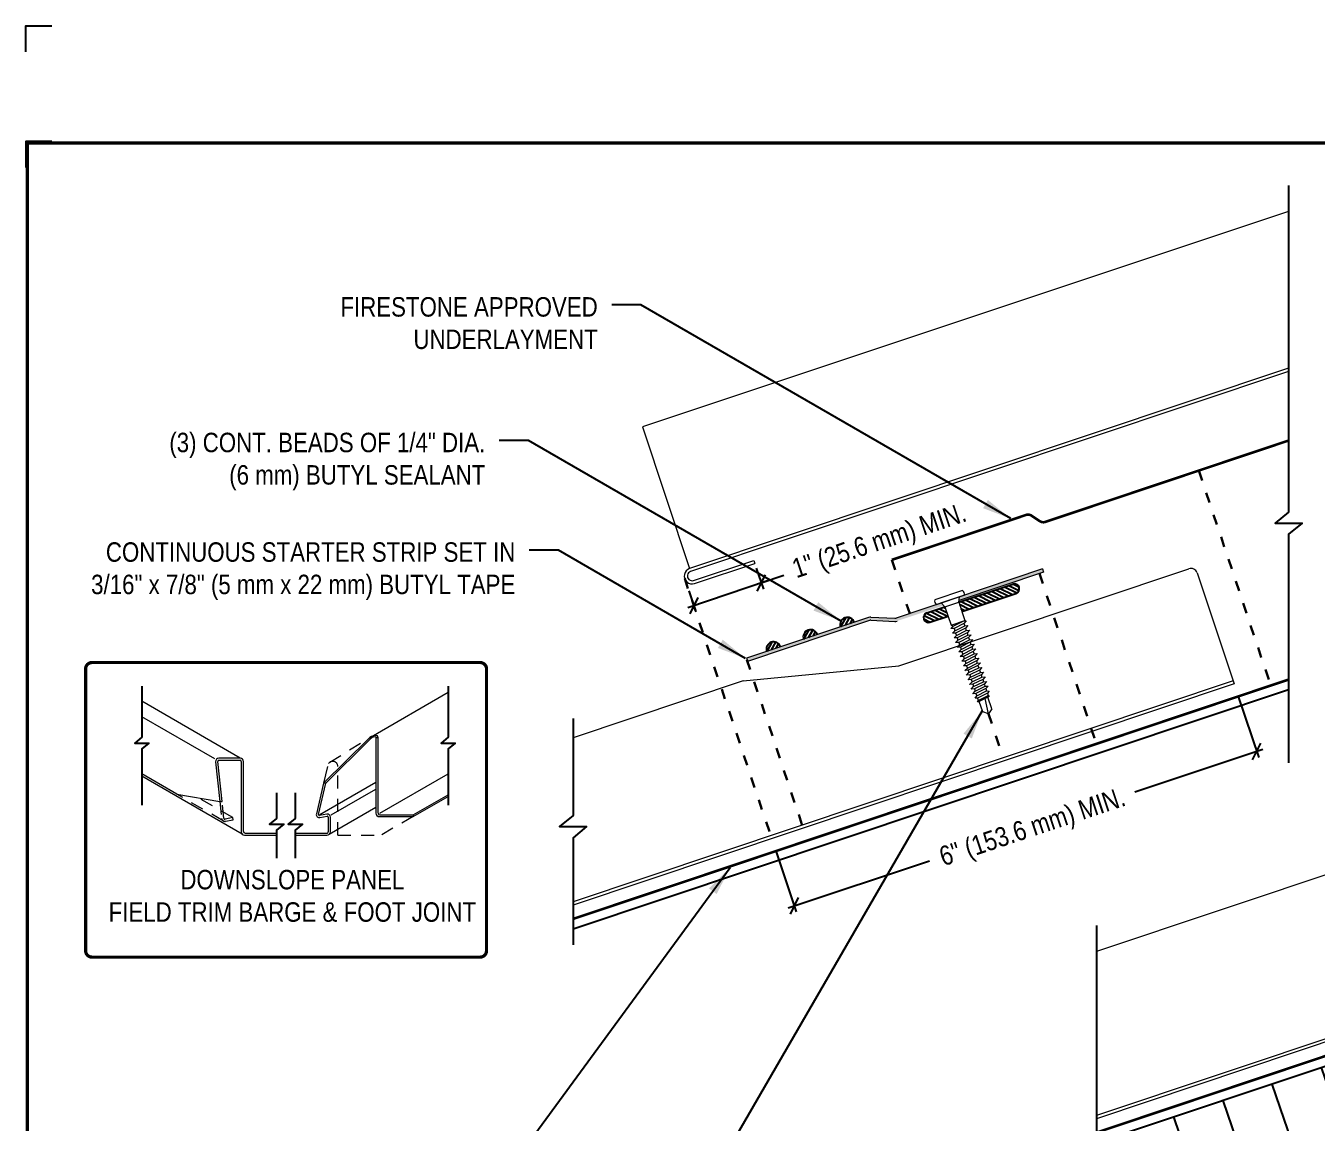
# Model space of a CAD drawing. Header units: inches. Extents: x 0 to 20, y 0 to 16.8.
# Drawn here: x 0 to 12.46, y 6.18 to 16.76 of the extents above; entities that cross this region are included whole.
import ezdxf
from ezdxf.enums import TextEntityAlignment as Align

# ---------------------------------------------------------------- set-up
doc = ezdxf.new("R2010")
doc.units = ezdxf.units.IN
doc.header["$MEASUREMENT"] = 0
for name, pattern in [('DOT2', [0.125, 0, -0.125]), ('HIDDEN', [0.375, 0.25, -0.125]), ('HIDDEN2', [0.1875, 0.125, -0.0625])]:
    doc.linetypes.add(name, pattern=pattern)
doc.layers.get('0').update_dxf_attribs({"linetype": 'CONTINUOUS'})
doc.layers.get('DEFPOINTS').update_dxf_attribs({"linetype": 'CONTINUOUS'})
doc.layers.add('FSBP-ACCESSORY-FIRESTONE', color=7, linetype='CONTINUOUS', lineweight=9)
doc.layers.add('FSBP-TRIMS', color=7, linetype='CONTINUOUS', lineweight=9)
for name, color, linetype in [('FSBP-ANNO-NOTE', 7, 'CONTINUOUS'), ('FSBP-INSULATION', 7, 'CONTINUOUS'), ('FSBP-MEMBRANE', 7, 'CONTINUOUS'), ('FSBP-SEALANTS', 1, 'CONTINUOUS'), ('FSBP-TTLB-BORDER', 7, 'CONTINUOUS'), ('FSBP-TTLB-TEXT', 7, 'CONTINUOUS'), ('FSBP-WALL-CURB', 9, 'CONTINUOUS'), ('FSBP-WOOD', 7, 'CONTINUOUS')]:
    doc.layers.add(name, color=color, linetype=linetype)
doc.styles.add('ARIAL', font='arial.ttf')
doc.styles.add('ARIAL_BOLD', font='')
doc.styles.add('FSBP_ARIAL_NAR', font='ARIALN.TTF')
doc.styles.add('TXT', font='simplex.shx')
doc.styles.get('ARIAL_BOLD').set_extended_font_data('Arial Black')
doc.dimstyles.new('FSBP-DIM', dxfattribs={"dimtxt": 0.1875, "dimasz": 0.125, "dimexe": 0.0625, "dimexo": 0.125, "dimgap": 0.125, "dimtad": 0, "dimdec": 0, "dimzin": 1, "dimdsep": 46, "dimlunit": 4, "dimtxsty": 'FSBP_ARIAL_NAR', "dimblk": 'OBLIQUE', "dimcen": 0.09375, "dimdle": 0.0625, "dimclrd": 256, "dimclre": 256, "dimclrt": 256, "dimadec": 0, "dimazin": 0, "dimtfac": 1, "dimtdec": 0, "dimtmove": 1, "dimatfit": 3, "dimfxl": 0, "dimtolj": 1, "dimtzin": 0, "dimlwd": -1, "dimlwe": -1, "dimarcsym": 0})
doc.dimstyles.new('STANDARD$7', dxfattribs={"dimscale": 1.5, "dimtxt": 0.2, "dimasz": 0.1, "dimexe": 0.1, "dimexo": 0.125, "dimgap": 0.09, "dimtad": 0, "dimdec": 3, "dimzin": 4, "dimdsep": 46, "dimtxsty": 'TXT', "dimcen": 0.09, "dimadec": 0, "dimazin": 0, "dimtfac": 1, "dimtdec": 3, "dimtofl": 0, "dimtmove": 2, "dimatfit": 3, "dimfxl": 0, "dimtolj": 1, "dimtzin": 4, "dimarcsym": 0})

# ---------------------------------------------------------------- blocks, each defined once
blk = doc.blocks.new('_OBLIQUE')
at = {"color": 0, "linetype": 'ByBlock'}
blk.add_line((-0.5, -0.5), (0.5, 0.5), dxfattribs=at)
blk = doc.blocks.new('*D2')
at = {"layer": 'DEFPOINTS', "color": 0, "transparency": 16777216}
for p in [(7.0061920473721, 11.64860776746224), (6.355289241374482, 11.42980370452523), (6.443432377999346, 11.16759369714035)]:
    blk.add_point(p, dxfattribs=at)
at = {"layer": 'FSBP-ANNO-NOTE', "transparency": 16777216}
for p, q in [((7.046021255086574, 11.53012302493039), (7.114249787854201, 11.32715538881144)), ((7.312483962219015, 11.45972950570806), (7.094335183996964, 11.38639776007736)), ((7.153577555262886, 11.40631236393459), (6.384190006733424, 11.14767909328311)), ((6.395118449088956, 11.31131896199338), (6.463346981856583, 11.10835132587443))]:
    blk.add_line(p, q, dxfattribs=at)
at = {"layer": 'FSBP-ANNO-NOTE', "transparency": 16777216, "xscale": 0.125, "yscale": 0.125, "zscale": 0.125}
for p, rotation in [((7.094335183996964, 11.38639776007736), 18.58031464899867), ((6.443432377999346, 11.16759369714035), 198.5803146489987)]:
    blk.add_blockref('_OBLIQUE', p, dxfattribs=dict(at, rotation=rotation))
at = {"layer": 'FSBP-ANNO-NOTE', "transparency": 16777216, "insert": (8.239408853700652, 11.77131970077994), "char_height": 0.1875, "attachment_point": 5, "rotation": 18.58031464899868, "style": 'FSBP_ARIAL_NAR'}
blk.add_mtext('\\A1;1" (25.6 mm) MIN.', dxfattribs=at)
blk = doc.blocks.new('FSBP_AP_FASTENER_02')
at = {"layer": 'FSBP-ACCESSORY-FIRESTONE'}
for p, q in [((8.067609890790237, 9.254251986866306), (8.091047390790237, 9.207376986866306)), ((8.231672390790237, 9.207376986866306), (8.255109890790237, 9.254251986866306)), ((8.091047390790237, 9.207376986866306), (8.091047390790237, 9.019876986866306)), ((8.091047390790237, 9.207376986866306), (8.231672390790237, 9.207376986866306)), ((8.231672390790237, 9.207376986866306), (8.231672390790237, 9.019876986866306)), ((8.091047390790237, 9.019876986866306), (8.108625515790237, 9.004810022580598)), ((8.108625515790237, 8.98113457231767), (8.108625515790237, 8.957459122054741)), ((8.214094265790237, 8.996201536603378), (8.214094265790237, 8.97252608634045)), ((8.108625515790237, 8.93378367179177), (8.108625515790237, 8.910108221528843)), ((8.108625515790237, 8.886432771265914), (8.108625515790237, 8.862757321002944)), ((8.214094265790237, 8.948850636077479), (8.214094265790237, 8.92517518581455)), ((8.214094265790237, 8.901499735551623), (8.214094265790237, 8.877824285288652)), ((8.214094265790237, 8.854148835025724), (8.214094265790237, 8.830473384762795)), ((8.108625515790237, 8.839081870740015), (8.108625515790237, 8.815406420477045)), ((8.108625515790237, 8.791730970214116), (8.108625515790237, 8.768055519951188)), ((8.108625515790237, 8.744380069688217), (8.108625515790237, 8.72070461942529)), ((8.214094265790237, 8.806797934499825), (8.214094265790237, 8.783122484236896)), ((8.214094265790237, 8.759447033973968), (8.214094265790237, 8.735771583710997)), ((8.108625515790237, 8.697029169162361), (8.108625515790237, 8.67335371889939)), ((8.108625515790237, 8.649678268636462), (8.108625515790237, 8.626002818373534)), ((8.108625515790237, 8.602327368110563), (8.108625515790237, 8.578651917847635)), ((8.214094265790237, 8.71209613344807), (8.214094265790237, 8.688420683185141)), ((8.214094265790237, 8.66474523292217), (8.214094265790237, 8.641069782659242)), ((8.214094265790237, 8.617394332396314), (8.214094265790237, 8.593718882133343)), ((8.108625515790237, 8.554976467584707), (8.108625515790237, 8.531301017321736)), ((8.108625515790237, 8.507625567058808), (8.108625515790237, 8.48395011679588)), ((8.214094265790237, 8.570043431870415), (8.214094265790237, 8.546367981607444)), ((8.214094265790237, 8.522692531344516), (8.214094265790237, 8.499017081081588)), ((8.214094265790237, 8.475341630818617), (8.214094265790237, 8.451666180555689)), ((8.108625515790237, 8.460274666532909), (8.108625515790237, 8.43659921626998)), ((8.108625515790237, 8.412923766007053), (8.108625515790237, 8.389248315744082)), ((8.108625515790237, 8.365572865481154), (8.108625515790237, 8.341897415218225)), ((8.214094265790237, 8.42799073029276), (8.214094265790237, 8.40431528002979)), ((8.214094265790237, 8.380639829766862), (8.214094265790237, 8.356964379503934)), ((8.108625515790237, 8.318221964955255), (8.108625515790237, 8.294546514692327)), ((8.108625515790237, 8.270871064429398), (8.108625515790237, 8.247195614166428)), ((8.114484890790237, 8.130382551065237), (8.114484890790237, 8.236194942606401)), ((8.161359890790237, 8.095226301065237), (8.179814568015516, 8.245527753638596)), ((8.208234890790237, 8.130382551065237), (8.208234890790237, 8.249587799749234)), ((8.214094265790237, 8.333288929240963), (8.214094265790237, 8.309613478978035)), ((8.214094265790237, 8.285938028715107), (8.214094265790237, 8.262262578452136)), ((8.161359890790237, 8.095226301065237), (8.114484890790237, 8.130382551065237)), ((8.208234890790237, 8.130382551065237), (8.161359890790237, 8.095226301065237))]:
    blk.add_line(p, q, dxfattribs=at)
blk.add_lwpolyline([(8.301984890790237, 9.254251986866306, 0.375321302791409), (8.301984890790237, 9.301126986866306), (8.301984890790237, 9.301126986866306), (8.020734890790239, 9.301126986866308), (8.020734890790237, 9.301126986866306, 0.3753213027914651), (8.020734890790237, 9.254251986866306)], format="xyb", close=True, dxfattribs=at)
for points in [[(8.079328640790237, 8.988787029591988), (8.108625515790237, 9.004810022580598), (8.214094265790237, 9.019876986866306), (8.243391140790237, 9.012224529591988), (8.214094265790237, 8.996201536603378), (8.108625515790237, 8.98113457231767)], [(8.079328640790237, 8.941436129066089), (8.108625515790237, 8.957459122054741), (8.214094265790237, 8.97252608634045), (8.243391140790237, 8.964873629066089), (8.214094265790237, 8.948850636077479), (8.108625515790237, 8.93378367179177)], [(8.079328640790237, 8.894085228540233), (8.108625515790237, 8.910108221528843), (8.214094265790237, 8.92517518581455), (8.243391140790237, 8.917522728540233), (8.214094265790237, 8.901499735551623), (8.108625515790237, 8.886432771265914)], [(8.079328640790237, 8.846734328014334), (8.108625515790237, 8.862757321002944), (8.214094265790237, 8.877824285288652), (8.243391140790237, 8.870171828014334), (8.214094265790237, 8.854148835025724), (8.108625515790237, 8.839081870740015)], [(8.079328640790237, 8.799383427488435), (8.108625515790237, 8.815406420477045), (8.214094265790237, 8.830473384762795), (8.243391140790237, 8.822820927488435), (8.214094265790237, 8.806797934499825), (8.108625515790237, 8.791730970214116)], [(8.079328640790237, 8.752032526962578), (8.108625515790237, 8.768055519951188), (8.214094265790237, 8.783122484236896), (8.243391140790237, 8.775470026962578), (8.214094265790237, 8.759447033973968), (8.108625515790237, 8.744380069688217)], [(8.079328640790237, 8.70468162643668), (8.108625515790237, 8.72070461942529), (8.214094265790237, 8.735771583710997), (8.243391140790237, 8.72811912643668), (8.214094265790237, 8.71209613344807), (8.108625515790237, 8.697029169162361)], [(8.079328640790237, 8.65733072591078), (8.108625515790237, 8.67335371889939), (8.214094265790237, 8.688420683185141), (8.243391140790237, 8.68076822591078), (8.214094265790237, 8.66474523292217), (8.108625515790237, 8.649678268636462)], [(8.079328640790237, 8.609979825384924), (8.108625515790237, 8.626002818373534), (8.214094265790237, 8.641069782659242), (8.243391140790237, 8.633417325384924), (8.214094265790237, 8.617394332396314), (8.108625515790237, 8.602327368110563)], [(8.079328640790237, 8.562628924859025), (8.108625515790237, 8.578651917847635), (8.214094265790237, 8.593718882133343), (8.243391140790237, 8.586066424859025), (8.214094265790237, 8.570043431870415), (8.108625515790237, 8.554976467584707)], [(8.079328640790237, 8.515278024333126), (8.108625515790237, 8.531301017321736), (8.214094265790237, 8.546367981607444), (8.243391140790237, 8.538715524333126), (8.214094265790237, 8.522692531344516), (8.108625515790237, 8.507625567058808)], [(8.079328640790237, 8.46792712380727), (8.108625515790237, 8.48395011679588), (8.214094265790237, 8.499017081081588), (8.243391140790237, 8.49136462380727), (8.214094265790237, 8.475341630818617), (8.108625515790237, 8.460274666532909)], [(8.079328640790237, 8.42057622328137), (8.108625515790237, 8.43659921626998), (8.214094265790237, 8.451666180555689), (8.243391140790237, 8.44401372328137), (8.214094265790237, 8.42799073029276), (8.108625515790237, 8.412923766007053)], [(8.079328640790237, 8.373225322755472), (8.108625515790237, 8.389248315744082), (8.214094265790237, 8.40431528002979), (8.243391140790237, 8.396662822755472), (8.214094265790237, 8.380639829766862), (8.108625515790237, 8.365572865481154)], [(8.079328640790237, 8.325874422229573), (8.108625515790237, 8.341897415218225), (8.214094265790237, 8.356964379503934), (8.243391140790237, 8.349311922229573), (8.214094265790237, 8.333288929240963), (8.108625515790237, 8.318221964955255)], [(8.086652859540237, 8.279569838668008), (8.108625515790237, 8.294546514692327), (8.214094265790237, 8.309613478978035), (8.236066922040237, 8.300914704739425), (8.214094265790237, 8.285938028715107), (8.108625515790237, 8.270871064429398)], [(8.097639187665237, 8.23970727615429), (8.108625515790237, 8.247195614166428), (8.214094265790237, 8.262262578452136), (8.225080593915237, 8.25791319133283), (8.214094265790237, 8.250424853320693), (8.108625515790237, 8.235357889034985)]]:
    blk.add_lwpolyline(points, close=True, dxfattribs=at)
blk.add_lwpolyline([(8.091047390790237, 9.019876986866306), (8.231672390790237, 9.019876986866306)], dxfattribs=at)
blk = doc.blocks.new('*D3')
at = {"layer": 'DEFPOINTS', "color": 0, "transparency": 16777216}
for p in [(11.65602448077352, 10.40965238903944), (7.194808856959959, 8.920744053497128), (7.411347895357205, 8.271928194116843)]:
    blk.add_point(p, dxfattribs=at)
at = {"layer": 'FSBP-ANNO-NOTE', "transparency": 16777216}
for p, q in [((11.69559687753845, 10.29108162782792), (11.89234971755323, 9.701551149053397)), ((11.93184889977653, 9.780622728041621), (10.69820928394633, 9.368901694594982)), ((7.234381253724883, 8.802173292285605), (7.431134093739667, 8.212642813511081)), ((7.352062514751443, 8.25214199573438), (8.715141610846285, 8.707062806408898))]:
    blk.add_line(p, q, dxfattribs=at)
at = {"layer": 'FSBP-ANNO-NOTE', "transparency": 16777216, "xscale": 0.125, "yscale": 0.125, "zscale": 0.125}
for p, rotation in [((11.87256351917077, 9.760836529659159), 18.45617344532862), ((7.411347895357205, 8.271928194116843), 198.4561734453286)]:
    blk.add_blockref('_OBLIQUE', p, dxfattribs=dict(at, rotation=rotation))
at = {"layer": 'FSBP-ANNO-NOTE', "transparency": 16777216, "insert": (9.715891264002025, 9.010368901818087), "char_height": 0.1875, "attachment_point": 5, "rotation": 18.456173445328627, "style": 'FSBP_ARIAL_NAR'}
blk.add_mtext('\\A1;6" (153.6 mm) MIN.', dxfattribs=at)
blk = doc.blocks.new('A$C486F1324')
at = {"layer": 'DEFPOINTS', "linetype": 'Continuous', "ltscale": 1.75}
blk.add_lwpolyline([(-3.512154225088215e-08, 16.51166663588279), (-3.512154225088215e-08, 16.76166663588279), (0.2499999648784577, 16.76166663588279)], dxfattribs=at)
at = {"layer": 'DEFPOINTS', "color": 1}
blk.add_lwpolyline([(0.2499999648784577, 15.64645830254946), (-3.512154225088215e-08, 15.64645830254946), (-3.512154225088215e-08, 15.39645830254946)], dxfattribs=at)
at = {"layer": 'FSBP-TTLB-BORDER', "const_width": 0.03125}
blk.add_lwpolyline([(20.01562496487846, 2.630833302549462), (20.01562496487846, 15.63083330254946), (0.01562496487845775, 15.63083330254946), (0.01562496487845775, 2.630833302549462)], dxfattribs=at)
at = {"layer": 'FSBP-TTLB-TEXT'}
for tag, height, style, p in [('MAXIMUM_WARRANTY', 0.1875, 'ARIAL_BOLD', (18.05549597262787, 2.85485773330052)), ('ACCPT_SYSTEMS', 0.21875, 'ARIAL', (12.51000666906039, 1.505833302549462))]:
    blk.add_attdef(tag, text='', height=height, dxfattribs=dict(at, style=style)).set_placement(p, align=Align.MIDDLE_LEFT)
for tag, height, style, p in [('DETAIL_DESCP_LINE_1', 0.21875, 'ARIAL_BOLD', (10.34680946719057, 2.25720148330052)), ('ISSUE_REV_DATE', 0.21875, 'ARIAL', (16.85632130115108, 1.902577359955217)), ('DETAIL_NUMBER', 0.4375, 'ARIAL', (18.9350408723662, 1.73767023330052))]:
    blk.add_attdef(tag, text='', height=height, dxfattribs=dict(at, style=style)).set_placement(p, align=Align.MIDDLE_CENTER)

msp = doc.modelspace()

# ---------------------------------------------------------------- hatches: boundary and pattern name
at = {"layer": 'FSBP-INSULATION'}
h = msp.add_hatch(dxfattribs=at)
h.set_pattern_fill('ANSI31', color=256, scale=4, angle=64, style=0)
h.set_pattern_definition([(109, (0, 0), (-0.4727592877996585, -0.1627840772285783), [])])
h.paths.add_polyline_path([(16.73495328033164, 8.129571890389466), (16.72566812106014, 8.119553584927958), (16.73318045167106, 8.097101595395966), (16.76339153158327, 8.099140623997853), (16.74069278228199, 8.074649605863932), (16.7482051128929, 8.052197616331942), (16.7784161928051, 8.054236644933868), (16.75571744350382, 8.02974562679995), (16.76322977411475, 8.007293637267917), (16.79344085402695, 8.009332665869843), (16.77074210472566, 7.98484164773592), (16.77825443533657, 7.96238965820393), (16.80846551524879, 7.964428686805817), (16.7857667659475, 7.939937668671898), (16.79327909655841, 7.917485679139904), (16.82349017647062, 7.919524707741833), (16.80079142716933, 7.895033689607911), (16.80830375778026, 7.872581700075878), (16.83851483769246, 7.874620728677806), (16.81581608839117, 7.850129710543887), (16.82332841900211, 7.827677721011852), (16.85353949891431, 7.829716749613781), (16.83084074961302, 7.80522573147986), (16.83835308022395, 7.782773741947826), (16.86856416013615, 7.784812770549754), (16.84586541083486, 7.760321752415836), (16.85337774144579, 7.737869762883801), (16.88358882135799, 7.739908791485728), (16.86089007205671, 7.715417773351811), (16.86840240266763, 7.692965783819774), (16.89861348257983, 7.695004812421703), (16.87591473327855, 7.670513794287784), (16.88342706388948, 7.64806180475575), (16.91363814380168, 7.650100833357676), (16.89093939450039, 7.625609815223758), (16.89845172511133, 7.603157825691724), (16.92866280502352, 7.60519685429365), (16.90596405572224, 7.58070583615973), (16.91347638633317, 7.558253846627695), (16.94368746624537, 7.560292875229624), (16.92098871694408, 7.535801857095706), (16.92850104755501, 7.513349867563672), (16.95871212746721, 7.5153888961656), (16.93601337816592, 7.49089787803168), (16.94352570877686, 7.468445888499645), (16.97373678868905, 7.470484917101572), (16.95103803938777, 7.445993898967652), (16.95855036999869, 7.423541909435619), (16.9887614499109, 7.425580938037546), (16.96606270060961, 7.401089919903626), (16.97357503122054, 7.378637930371592), (17.00378611113274, 7.380676958973521), (16.98108736183146, 7.356185940839601), (16.98859969244238, 7.333733951307567), (17.01881077235458, 7.335772979909494), (16.9961120230533, 7.311281961775577), (17.00362435366423, 7.288829972243541), (17.03383543357643, 7.290869000845468), (17.01113668427514, 7.26637798271155), (17.01864901488608, 7.243925993179517), (17.04886009479827, 7.245965021781444), (17.02616134549699, 7.221474003647524), (17.03367367610792, 7.19902201411549), (17.06388475602012, 7.201061042717417), (17.04118600671883, 7.176570024583497), (17.04869833732976, 7.154118035051463), (17.07890941724196, 7.156157063653391), (17.05621066794068, 7.131666045519469), (17.0637229985516, 7.109214055987437), (17.0939340784638, 7.111253084589364), (17.07123532916252, 7.086762066455444), (17.07874765977345, 7.064310076923411), (17.10895873968565, 7.066349105525338), (17.08625999038436, 7.041858087391418), (17.09377232099529, 7.019406097859385), (17.12398340090749, 7.021445126461312), (17.10128465160621, 6.996954108327391), (17.10879698221714, 6.97450211879536), (17.13900806212934, 6.976541147397286), (17.11630931282805, 6.952050129263365), (17.12382164343898, 6.929598139731334), (17.15403272335118, 6.93163716833326), (17.1313339740499, 6.907146150199339), (17.13884630466082, 6.884694160667306), (17.16905738457302, 6.886733189269235), (17.14635863527174, 6.862242171135315), (17.15387096588267, 6.839790181603281), (17.18408204579487, 6.841829210205209), (17.16138329649359, 6.81733819207129), (17.16889562710451, 6.794886202539255), (17.19910670701671, 6.796925231141183), (17.17640795771543, 6.772434213007261), (17.18392028832636, 6.749982223475229), (17.21413136823855, 6.752021252077157), (17.19143261893727, 6.727530233943236), (17.1989449495482, 6.705078244411202), (17.2291560294604, 6.707117273013132), (17.20645728015911, 6.682626254879208), (17.21396961077004, 6.660174265347177), (17.24418069068224, 6.662213293949105), (17.22148194138096, 6.637722275815181), (17.22899427199189, 6.615270286283151), (17.25920535190409, 6.617309314885079), (17.23650660260281, 6.592818296751159), (17.24401893321373, 6.570366307219124), (17.27423001312593, 6.572405335821053), (17.25153126382465, 6.547914317687131), (17.25904359443557, 6.525462328155099), (17.28925467434777, 6.527501356757027), (17.26655592504645, 6.503010338623068), (17.27406825565727, 6.480558349091364), (17.30427933556947, 6.482597377693293), (17.28158058626818, 6.458106359559372), (17.2890929168791, 6.43565437002738), (17.31930399679131, 6.437693398629266), (17.29660524749003, 6.413202380495346), (17.30411757810094, 6.390750390963354), (17.33432865801315, 6.392789419565283), (17.31162990871185, 6.36829840143136), (17.31914223932278, 6.34584641189933), (17.34935331923498, 6.347885440501254), (17.32665456993369, 6.323394422367336), (17.33416690054462, 6.300942432835302), (17.36437798045683, 6.302981461437228), (17.34167923115554, 6.27849044330331), (17.34919156176645, 6.256038453771318), (17.37940264167866, 6.258077482373245), (17.35670389237738, 6.233586464239283), (17.35819770118411, 6.229121940321399), (19.15159557456058, 6.829184474758176), (19.15159557456059, 8.46595351753327), (19.2815161337457, 8.573583232481466), (19.02167501537548, 8.573583232481464), (19.15159557456058, 8.681212948238612), (19.15159557456058, 8.938169090949236)])
h.paths.add_polyline_path([(10.325966129612, 5.985154787009641), (10.325966129612, 5.474438682807023), (10.19604557042689, 5.366808967049872), (10.45588668879711, 5.366808967049872), (10.325966129612, 5.259179252101675), (10.325966129612, 3.876170170818513), (17.23508952989195, 6.187930522414582), (17.25395386918217, 6.208284369646809), (17.24644153857125, 6.230736359178802), (17.21623045865906, 6.228697330576873), (17.23892920796034, 6.253188348710792), (17.23141687734941, 6.275640338242826), (17.20120579743721, 6.273601309640898), (17.2239045467385, 6.298092327774819), (17.21639221612758, 6.320544317306812), (17.18618113621537, 6.318505288704925), (17.20887988551666, 6.342996306838845), (17.20136755490574, 6.365448296370838), (17.17115647499354, 6.363409267768912), (17.19385522429483, 6.387900285902831), (17.1863428936839, 6.410352275434863), (17.1561318137717, 6.408313246832936), (17.17883056307299, 6.432804264966856), (17.17131823246216, 6.455256254498593), (17.14110715255, 6.453217225896671), (17.16380590185129, 6.477708244030589), (17.15629357124036, 6.500160233562624), (17.12608249132816, 6.498121204960698), (17.14878124062945, 6.522612223094615), (17.14126891001852, 6.54506421262665), (17.11105783010632, 6.543025184024722), (17.1337565794076, 6.567516202158641), (17.12624424879668, 6.589968191690674), (17.09603316888447, 6.587929163088749), (17.11873191818576, 6.612420181222667), (17.11121958757483, 6.634872170754702), (17.08100850766263, 6.632833142152776), (17.10370725696392, 6.657324160286694), (17.09619492635299, 6.679776149818727), (17.06598384644078, 6.677737121216802), (17.08868259574207, 6.702228139350717), (17.08117026513115, 6.724680128882754), (17.05095918521894, 6.722641100280827), (17.07365793452023, 6.747132118414745), (17.0661456039093, 6.769584107946779), (17.0359345239971, 6.767545079344853), (17.05863327329838, 6.792036097478773), (17.05112094268745, 6.814488087010806), (17.02090986277525, 6.812449058408878), (17.04360861207654, 6.836940076542795), (17.03609628146561, 6.859392066074832), (17.00588520155341, 6.857353037472905), (17.0285839508547, 6.881844055606826), (17.02107162024377, 6.904296045138857), (16.99086054033157, 6.90225701653693), (17.01355928963286, 6.926748034670848), (17.00604695902192, 6.949200024202882), (16.97583587910972, 6.947160995600956), (16.99853462841101, 6.971652013734877), (16.99102229780008, 6.99410400326691), (16.96081121788787, 6.992064974664983), (16.98350996718916, 7.016555992798899), (16.97599763657824, 7.039007982330935), (16.94578655666603, 7.036968953729009), (16.96848530596732, 7.061459971862926), (16.96097297535639, 7.083911961394961), (16.93076189544419, 7.081872932793034), (16.95346064474548, 7.106363950926952), (16.94594831413455, 7.128815940458986), (16.91573723422234, 7.126776911857061), (16.93843598352363, 7.15126792999098), (16.9309236529127, 7.173719919523012), (16.9007125730005, 7.171680890921087), (16.92341132230179, 7.196171909055007), (16.91589899169086, 7.21862389858704), (16.88568791177866, 7.216584869985113), (16.90838666107994, 7.241075888119028), (16.90087433046902, 7.263527877651064), (16.87066325055681, 7.261488849049138), (16.8933619998581, 7.285979867183056), (16.88584966924717, 7.308431856715091), (16.85563858933497, 7.306392828113164), (16.87833733863626, 7.330883846247084), (16.87082500802533, 7.353335835779116), (16.84061392811312, 7.35129680717719), (16.86331267741441, 7.375787825311111), (16.85580034680348, 7.398239814843143), (16.82558926689128, 7.396200786241216), (16.84828801619257, 7.420691804375136), (16.84077568558164, 7.443143793907169), (16.81056460566944, 7.441104765305242), (16.83326335497073, 7.465595783439158), (16.8257510243598, 7.488047772971194), (16.79553994444759, 7.486008744369268), (16.81823869374888, 7.510499762503187), (16.81072636313795, 7.532951752035221), (16.78051528322575, 7.530912723433293), (16.80321403252704, 7.555403741567215), (16.79570170191611, 7.577855731099247), (16.76549062200391, 7.57581670249732), (16.78818937130519, 7.600307720631239), (16.78067704069426, 7.622759710163273), (16.75046596078206, 7.620720681561347), (16.77316471008335, 7.645211699695265), (16.76565237947242, 7.667663689227298), (16.73544129956022, 7.665624660625372), (16.75814004886151, 7.690115678759289), (16.75062771825058, 7.712567668291325), (16.72041663833837, 7.710528639689398), (16.74311538763966, 7.735019657823318), (16.73560305702873, 7.75747164735535), (16.70539197711653, 7.755432618753424), (16.72809072641782, 7.779923636887341), (16.72057839580689, 7.802375626419377), (16.69036731589469, 7.80033659781745), (16.71306606519597, 7.824827615951368), (16.70555373458506, 7.847279605483362), (16.67534265467284, 7.845240576881476), (16.69804140397413, 7.869731595015396), (16.69052907336321, 7.892183584547387), (16.66031799345102, 7.890144555945461), (16.6830167427523, 7.914635574079379), (16.67550441214137, 7.937087563611412), (16.64529333222918, 7.935048535009486), (16.66799208153046, 7.959539553143406), (16.66047975091954, 7.98199154267544), (16.63026867100733, 7.97995251407351), (16.65296742030862, 8.004443532207432), (16.64545508969771, 8.026895521739425), (16.6152440097855, 8.024856493137497), (16.63794275908678, 8.049347511271458), (16.63043042847586, 8.07179950080345), (16.60021934856366, 8.069760472201523), (16.62000816567014, 8.091111793024124)])
h.paths.add_polyline_path([(13.41899320956036, 6.183298351851918), (15.91089580618376, 7.041329225497575), (16.12431394836202, 6.42151793549011), (13.63241135173862, 5.563487061844453)], flags=24)
at = {"layer": 'FSBP-SEALANTS'}
h = msp.add_hatch(dxfattribs=at)
h.set_pattern_fill('ANSI31', color=256, scale=0.25, angle=108.5, style=0)
h.set_pattern_definition([(153.5, (-3.90155154536322, 7.910006936752138), (-0.01394368165968151, -0.02796669880006329), [])])
edge = h.paths.add_edge_path()
edge.add_line((8.895570071148786, 11.06737334254631), (8.865822759610808, 11.15627868522189))
edge.add_line((8.865822759610808, 11.15627868522189), (8.691312123000321, 11.0978882430087))
edge.add_arc((8.706185778769306, 11.0534355716709), 0.04687500000000051, 108.4999999999977, 288.5000000000005)
edge.add_line((8.721059434538297, 11.00898290033311), (8.895570071148786, 11.06737334254631))
edge = h.paths.add_edge_path()
edge.add_line((8.999180773624179, 11.20089965252886), (9.028928085162157, 11.11199430985328))
edge.add_line((9.028928085162157, 11.11199430985328), (9.55084263284372, 11.28662447468757))
edge.add_arc((9.535968977074734, 11.33107714602536), 0.04687500000000051, 288.4999999999977, 468.5000000000005)
edge.add_line((9.521095321305744, 11.37552981736315), (8.999180773624179, 11.20089965252886))
h = msp.add_hatch(dxfattribs=at)
h.set_pattern_fill('ANSI31', color=256, scale=0.25, angle=16, style=0)
h.set_pattern_definition([(61, (2.915983696669562, -142.6029095285741), (-0.02733186584810612, 0.01515030063269803), [])])
h.paths.add_polyline_path([(7.858466688513391, 10.96167899602706), (7.990994097011764, 11.0086094127457, 0.9912033893338331)])
h = msp.add_hatch(dxfattribs=at)
h.set_pattern_fill('ANSI31', color=256, scale=0.25, angle=16, style=0)
h.set_pattern_definition([(61, (2.560497556338383, -142.7218535272768), (-0.02733186584810612, 0.01515030063269803), [])])
h.paths.add_polyline_path([(7.502980548182212, 10.84273499732439), (7.635507956680586, 10.88966541404304, 0.9912033893338331)])
h = msp.add_hatch(dxfattribs=at)
h.set_pattern_fill('ANSI31', color=256, scale=0.25, angle=16, style=0)
h.set_pattern_definition([(61, (2.204504383107428, -142.8394263760969), (-0.02733186584810612, 0.01515030063269803), [])])
h.paths.add_polyline_path([(7.146987374951256, 10.72516214850435), (7.279514783449629, 10.77209256522299, 0.9912033893338331)])
at = {"layer": 'FSBP-TRIMS'}
h = msp.add_hatch(color=256, dxfattribs=at)
h.paths.add_polyline_path([(9.006267571137133, 11.25358379044288), (9.001365784537196, 11.21899079096136), (9.817627658126714, 11.4921081933524), (9.807745534069504, 11.5217545655241)])
edge = h.paths.add_edge_path()
edge.add_line((8.853190213411228, 11.16941193839806), (8.828456885785975, 11.19408916736693))
edge.add_line((8.828456885785975, 11.19408916736693), (8.3935732417292, 11.04857913553752))
edge.add_arc((8.383657471216537, 11.07821424976271), 0.03124999999999493, 267.27279789375257, 288.5000000000139, ccw=False)
edge.add_line((8.382170574821213, 11.04699964358052), (8.15187984932656, 11.05796945840431))
edge.add_arc((8.148906056535889, 10.99554024603993), 0.06249999999999674, 87.27279789373324, 108.4999999999963)
edge.add_line((8.129074515510577, 11.05481047449031), (6.950337826686151, 10.6604106954843))
edge.add_line((6.95033782668615, 10.6604106954843), (6.960253597198808, 10.63077558125911))
edge.add_line((6.960253597198808, 10.63077558125911), (8.138990286023237, 11.02517536026512))
edge.add_arc((8.1489060565359, 10.99554024603992), 0.03125000000000185, 87.27279789374342, 108.5000000000056, ccw=False)
edge.add_line((8.150392952931227, 11.02675485222212), (8.380683678425877, 11.01578503739832))
edge.add_arc((8.383657471216537, 11.07821424976272), 0.06250000000000236, 267.2727978937432, 288.5000000000051)
edge.add_line((8.40348901224186, 11.01894402131233), (8.853190213411228, 11.16941193839806))

# ---------------------------------------------------------------- linework, layer by layer
at = {"layer": 'FSBP-ACCESSORY-FIRESTONE'}
for p, q in [((9.807745534069504, 11.5217545655241), (9.817627658126714, 11.4921081933524)), ((8.129074515510581, 11.05481047449031), (6.95033782668615, 10.6604106954843)), ((8.138990286023237, 11.02517536026512), (6.960253597198808, 10.63077558125911)), ((6.919287025790995, 10.44181131427285), (8.421260340441577, 10.58868986827044)), ((2.067109380817931, 9.697308284464183), (1.118363332601986, 10.24506707079426)), ((3.330646119842489, 9.902981505733658), (4.07346375456694, 10.33184746710062)), ((1.822586756190986, 9.688771019998926), (1.118363332601986, 10.09535460317768)), ((2.871126756409344, 9.453957866277156), (3.304072977342497, 9.882671948617146)), ((2.892679142673004, 9.453957866277156), (3.314116411148915, 9.872560504194404)), ((3.377337573732277, 9.891906238225877), (3.377337573732277, 9.165485256426754)), ((3.398337573732277, 9.891906238225877), (3.377337573732277, 9.891906238225877)), ((3.398337573732276, 9.165485256426754), (3.398337573732277, 9.891906238225879)), ((1.831031941113825, 9.662515637871252), (1.871502702404444, 9.277462065212342)), ((1.892616390493428, 9.277480958664729), (1.851916900916562, 9.664710735599867)), ((2.067109380817931, 9.697308284464183), (1.862359380817928, 9.697308284464183)), ((1.862359380817928, 9.676308284464188), (2.067109380817931, 9.676308284464188)), ((2.077609380817933, 9.665808284464182), (2.077609380817925, 8.986458284464177)), ((2.098609380817925, 8.989739534464174), (2.098609380817929, 9.665808284464182)), ((1.458045563860888, 9.34897318113126), (1.118363332601986, 9.54508880878752)), ((1.448318867630601, 9.332126049070615), (1.118363332601986, 9.522625966039998)), ((3.414743823732275, 9.165485256426752), (4.07346375456694, 9.545797385814721)), ((1.458045563860886, 9.34897318113126), (1.871502702404444, 9.277462065212342)), ((2.871126756409343, 9.453957866277156), (2.80287539620348, 9.158328746158363)), ((2.823337167563963, 9.153604774017147), (2.892679142673004, 9.453957866277158)), ((2.835604081824145, 9.151833284464189), (3.377337573732277, 9.464603261846385)), ((2.892679142673004, 9.453957866277156), (2.871126756409343, 9.453957866277156)), ((2.943962977501828, 9.148582809604656), (3.377337573732277, 9.398791749398251)), ((3.736049800321003, 9.149079006426755), (4.07346375456694, 9.34388504373898)), ((2.087219939560241, 8.963256343206494), (1.448318867630601, 9.332126049070615)), ((1.871502702404444, 9.277462065212342), (1.892616390493428, 9.277480958664729)), ((2.927275798940961, 8.96260775342255), (3.377337573732277, 9.222451040250263)), ((3.736049800321003, 9.132672756426755), (4.073463754566941, 9.327478793738983)), ((2.903664516215843, 9.15664769286523), (2.832377811223275, 9.144077923409222)), ((2.836024422954285, 9.12339696059598), (2.907311127946848, 9.135966730051972)), ((2.916553607345976, 9.12821136899699), (2.916553607345976, 8.986458284464206)), ((2.937553607345977, 8.986458284464206), (2.937553607345976, 9.12821136899699)), ((3.410150073732277, 9.132672756426754), (3.736049800321004, 9.132672756426754)), ((3.414743823732275, 9.149079006426755), (3.736049800321003, 9.149079006426755)), ((3.736049800321003, 9.149079006426755), (3.736049800321003, 9.132672756426754)), ((2.115015630817924, 8.973333284464173), (2.419417637755522, 8.973333284464173)), ((2.599606998420339, 8.973333284464188), (2.903428607345958, 8.973333284464188)), ((2.110421880817925, 8.953645784464177), (2.419417637755522, 8.953645784464177)), ((2.599606998420339, 8.953645784464205), (2.904741107345977, 8.953645784464205))]:
    msp.add_line(p, q, dxfattribs=at)
at = {"layer": 'FSBP-ACCESSORY-FIRESTONE', "linetype": 'HIDDEN2'}
for p, q in [((2.931347626860185, 9.657635556743163), (3.330646119842489, 9.902981505733658)), ((3.010420845244584, 8.953645784464205), (3.010420845244584, 9.616954140980795)), ((1.902638495572064, 9.092287332328008), (1.458045563860888, 9.34897318113126)), ((1.995212769086921, 9.122958284464188), (1.666058771790908, 9.312995433407885)), ((1.871502702404444, 9.277462065212342), (1.888539732218449, 9.115365554344399)), ((1.909424692021203, 9.117560652073013), (1.892616390493428, 9.277480958664729)), ((1.995212769086921, 9.122958284464188), (1.92169047778807, 9.108317719530701)), ((1.925337089519058, 9.087636756717442), (1.998859380817922, 9.102277321650929)), ((1.998859380817922, 9.102277321650929), (1.995212769086921, 9.122958284464188)), ((3.736049800321004, 9.132672756426754), (3.425965988956659, 8.953645784464204)), ((3.010420845244584, 8.953645784464205), (3.425965988956659, 8.953645784464204))]:
    msp.add_line(p, q, dxfattribs=at)
at = {"layer": 'FSBP-ACCESSORY-FIRESTONE', "linetype": 'HIDDEN'}
msp.add_line((2.908876304271566, 9.617469122107522), (2.871126756409343, 9.453957866277156), dxfattribs=at)
at = {"layer": 'FSBP-ACCESSORY-FIRESTONE'}
for centre, radius, start, end in [((1.862359380817928, 9.665808284464182), 0.03149999999999933, 90, 186.0000000000018), ((1.862359380817928, 9.665808284464182), 0.01049999999999912, 90, 185.9999999999968), ((2.067109380817931, 9.665808284464182), 0.03149999999999933, 0, 90), ((2.067109380817931, 9.665808284464182), 0.01049999999999978, 0, 90), ((2.831010331824151, 9.151833284464189), 0.02887499999999963, 166.9999999999994, 280.0000000000015), ((2.831010331824148, 9.151833284464189), 0.007875000000000515, 167.0000000000027, 280.0000000000033), ((2.908678607345975, 9.12821136899699), 0.02887499999999985, 0, 100.0000000000014), ((2.908678607345975, 9.12821136899699), 0.007875000000000515, 0, 100.0000000000034), ((3.410150073732277, 9.165485256426754), 0.03281249999999999, 180, 270), ((3.414743823732275, 9.165485256426754), 0.01640625, 180, 270), ((2.110421880817926, 8.986458284464177), 0.03281249999999999, 179.9999999999984, 269.9999999999992), ((2.115015630817926, 8.989739534464174), 0.01640625, 180, 269.9999999999988), ((2.903428607345958, 8.986458284464206), 0.01312500000001791, 269.9999999999993, 0), ((2.904741107345977, 8.986458284464206), 0.03281249999999999, 269.9999999999992, 0)]:
    msp.add_arc(centre, radius, start, end, dxfattribs=at)
at = {"layer": 'FSBP-ACCESSORY-FIRESTONE', "linetype": 'HIDDEN2'}
for centre, radius, start, end in [((2.959639581885432, 9.615438407095196), 0.05080387935545443, 1.7096734471919, 177.7091827149263), ((1.919867171922551, 9.118658200937329), 0.03149999999999922, 185.9999999999968, 280.0000000000006), ((1.919867171922569, 9.118658200937327), 0.01049999999999858, 185.999999999987, 279.9999999999969)]:
    msp.add_arc(centre, radius, start, end, dxfattribs=at)
at = {"layer": 'FSBP-ACCESSORY-FIRESTONE'}
msp.add_ellipse((3.340628570248227, 9.86839762439109), major_axis=(0.05430469563531862, 0.03809078718558073), ratio=0.5214194961597907, start_param=-0.4133600669344623, end_param=1.904561064051582, dxfattribs=at)
msp.add_spline([(3.313815332467929, 9.872261450599696), (3.337712078291706, 9.893036284322626), (3.354204335585376, 9.902685274108215), (3.375153906177618, 9.90305596369388), (3.37857052735673, 9.898826134287258), (3.377337573732277, 9.891906238225877)], degree=3, dxfattribs=at)
at = {"layer": 'FSBP-ANNO-NOTE', "linetype": 'DOT2', "lineweight": 30}
for p, q in [((11.31426634066214, 12.47108693376953), (12.00817050579352, 10.39722598985661)), ((8.352949563492121, 11.6097146958784), (8.526452095266105, 11.09117028816765)), ((9.777735428221867, 11.47705873928908), (10.32723042465579, 9.834791306344497)), ((6.355289241374984, 11.42980370452372), (7.185325120685723, 8.949087953490546)), ((6.955295711942479, 10.64559313837171), (7.488946742783726, 9.050678327144164)), ((9.285126475459338, 10.12470500406816), (9.427465762311996, 9.699297717844054))]:
    msp.add_line(p, q, dxfattribs=at)
at = {"layer": 'FSBP-ANNO-NOTE', "const_width": 0.03125}
for points in [[(0.5764986604244484, 10.39544729563762), (0.5764986604244484, 10.55680460422894, -0.414213562373095), (0.6389986604244484, 10.61930460422894)], [(0.6389986604244489, 10.6193046042289), (4.381371292344699, 10.61930460422897, -0.414213562373095), (4.443871292344699, 10.55680460422897), (4.443871292344697, 10.39544729563763)], [(1.497832254246449, 7.777197332455152), (0.6389986604244484, 7.777197332455152, -0.414213562373095), (0.5764986604244484, 7.839697332455152), (0.5764986604244484, 10.55680460422894)], [(4.443871292344726, 10.55680460422897), (4.443871292344696, 7.839697332455152, -0.4142135623730924), (4.381371292344696, 7.777197332455152), (0.6389986604244484, 7.777197332455152)]]:
    msp.add_lwpolyline(points, format="xyb", dxfattribs=at)
msp.add_lwpolyline([(0.6389986604244484, 10.61930460422894), (1.497832254246449, 10.61930460422895)], dxfattribs=at)
at = {"layer": 'FSBP-MEMBRANE', "linetype": 'HIDDEN', "const_width": 0.025}
msp.add_lwpolyline([(12.18048906235333, 12.76092100209373), (9.834724228007806, 11.97603906786912, -0.2316328207086117), (9.780245459227677, 11.9832918030225), (9.701789218243276, 12.03554905491754, 0.23163282070862), (9.647310449463147, 12.04280179007091), (8.35294956349213, 11.60971469587837)], format="xyb", dxfattribs=at)
for points in [[(12.18048906235334, 10.45488297234488), (5.279014789822469, 8.145681983092095)], [(16.38852645083687, 8.112517748574511), (10.32596612961201, 6.084013440893706)]]:
    msp.add_lwpolyline(points, dxfattribs=at)
at = {"layer": 'FSBP-SEALANTS'}
for p, q in [((8.999180773624175, 11.20089965252886), (9.521095321305744, 11.37552981736315)), ((9.028928085162157, 11.11199430985328), (9.550842632843722, 11.28662447468757)), ((8.69131212300032, 11.0978882430087), (8.865822759610804, 11.15627868522189)), ((8.721059434538297, 11.00898290033311), (8.895570071148786, 11.06737334254631))]:
    msp.add_line(p, q, dxfattribs=at)
for centre, radius, start, end in [((9.535968977074734, 11.33107714602536), 0.046875, 288.5, 108.5), ((8.70618577876931, 11.0534355716709), 0.046875, 108.5, 288.5), ((7.924937722994883, 10.9845587218718), 0.07029850837514544, 20.00623194902787, 198.9937680509819), ((7.569451582663704, 10.86561472316913), 0.07029850837514544, 20.00623194902787, 198.9937680509819), ((7.213458409432747, 10.74804187434909), 0.07029850837514544, 20.00623194902787, 198.9937680509819)]:
    msp.add_arc(centre, radius, start, end, dxfattribs=at)
at = {"layer": 'FSBP-TRIMS'}
for p, q in [((12.18048906235333, 14.96965993808408), (5.947087855392016, 12.89185953576364)), ((12.18048906235333, 13.45818956950208), (6.402906058260921, 11.52503733829809)), ((12.18048906235333, 13.4266724557383), (6.412357614070263, 11.49668267087006)), ((5.947087855392016, 12.89185953576364), (6.402906058260926, 11.52503733829809)), ((6.440988949922399, 11.4111126279455), (7.020700802980013, 11.60508150063848)), ((7.020700802980013, 11.60508150063848), (7.030331874605526, 11.57618828576193)), ((6.450522875147338, 11.38218688763882), (7.030331874605526, 11.57618828576193)), ((9.807745534069504, 11.5217545655241), (8.3935732417292, 11.04857913553752)), ((8.421260340441577, 10.58868986827044), (11.2186900754365, 11.52469676423551)), ((9.817627658126714, 11.4921081933524), (9.001365784537196, 11.21899079096135)), ((11.29781432258997, 11.48519077116117), (11.65488685203297, 10.41306527526109)), ((8.150392952931227, 11.02675485222212), (8.380683678425878, 11.01578503739832)), ((8.151879849326559, 11.05796945840431), (8.382170574821213, 11.04699964358052)), ((6.95033782668615, 10.6604106954843), (6.960253597198808, 10.63077558125911)), ((6.919287025790995, 10.44181131427285), (5.279014789822472, 9.892983901408599)), ((11.64543529622365, 10.44141994268907), (5.279014789822467, 8.311245439265269)), ((11.65488685203297, 10.41306527526109), (5.279014789822467, 8.2797283255014)), ((18.61698058386128, 9.023711527382652), (10.325966129612, 6.249576897066909)), ((13.62465468914182, 8.93504111172391), (10.325966129612, 7.831315359210237)), ((16.34819089950661, 8.233068004299206), (10.325966129612, 6.218059783303012))]:
    msp.add_line(p, q, dxfattribs=at)
for centre, radius, start, end in [((6.426714466704116, 11.45361211296844), 0.07528879814413007, 108.4349488229092, 288.4349488229314), ((6.426673281996326, 11.45389764940776), 0.04511647603367572, 108.4999999999888, 288.4999999999995), ((11.23852161646181, 11.46542653578512), 0.0625, 18.43494882292148, 108.4999999999965), ((8.148906056535896, 10.99554024603992), 0.0625, 87.27279789373821, 108.4999999999991), ((8.148906056535896, 10.99554024603992), 0.03125, 87.27279789373821, 108.4999999999991), ((8.38365747121654, 11.07821424976271), 0.0625, 267.2727978937384, 288.5), ((8.38365747121654, 11.07821424976271), 0.03125, 267.2727978937384, 288.5)]:
    msp.add_arc(centre, radius, start, end, dxfattribs=at)
at = {"layer": 'FSBP-WALL-CURB'}
msp.add_line((10.325966129612, 8.081315359210237), (10.325966129612, 5.474438682807023), dxfattribs=at)
for points in [[(12.18048906235333, 15.21965993808408), (12.18048906235333, 12.07135697818998), (12.05056850329481, 11.9637272625377), (12.31040962166503, 11.9637272625377), (12.18048906235333, 11.85609754748464), (12.18048906235333, 9.652164824326462)], [(1.118363332601986, 10.38999780641362), (1.118363332601986, 9.899284113396703), (1.050155039096263, 9.842778512679256), (1.186571626240628, 9.842778512679256), (1.118363332601986, 9.786272912276399), (1.118363332601986, 9.243455624092832)], [(4.07346375456694, 10.38999780641362), (4.07346375456694, 9.899284113396703), (4.005255461061218, 9.842778512679256), (4.141672048205582, 9.842778512679256), (4.07346375456694, 9.786272912276399), (4.07346375456694, 9.243455624092832)], [(5.279014789822471, 10.07888077958652), (5.279014789822471, 9.144188030982868), (5.149094230763952, 9.036558315330588), (5.40893534913417, 9.036558315330588), (5.279014789822471, 8.928928600277523), (5.279014789822471, 7.894990908499302)], [(2.419417637755522, 9.361124251320359), (2.419417637755522, 9.115767404811901), (2.3512093442498, 9.059261804094454), (2.487625931394165, 9.059261804094454), (2.419417637755522, 9.002756203691595), (2.419417637755522, 8.731347559599811)], [(2.599606998420339, 9.361124251320359), (2.599606998420339, 9.115767404811901), (2.531398704914617, 9.059261804094454), (2.667815292058981, 9.059261804094454), (2.599606998420339, 9.002756203691595), (2.599606998420339, 8.731347559599811)]]:
    msp.add_lwpolyline(points, dxfattribs=at)
at = {"layer": 'FSBP-WOOD'}
for p, q in [((12.18048906235333, 10.35602431846099), (5.279014789822467, 8.046823329208058)), ((16.4349435141265, 8.029190026812337), (10.325966129612, 5.985154787009641))]:
    msp.add_line(p, q, dxfattribs=at)

# ---------------------------------------------------------------- block references
msp.add_blockref('A$C486F1324', (3.512154211904317e-08, 3.078388033372903e-08))
at = {"layer": 'FSBP-ACCESSORY-FIRESTONE', "rotation": 18.50000000000001}
msp.add_blockref('FSBP_AP_FASTENER_02', (4.114168832352843, -0.1418270874248844), dxfattribs=at)

# ---------------------------------------------------------------- texts
at = {"layer": 'FSBP-ANNO-NOTE', "char_height": 0.1875, "style": 'FSBP_ARIAL_NAR'}
for s, insert, attachment_point in [('FIRESTONE APPROVED\\PUNDERLAYMENT', (5.516336568388128, 14.14405011130599), 3), ('CONTINUOUS STARTER STRIP SET IN \\P3/16" x 7/8" (5 mm x 22 mm) BUTYL TAPE', (4.721344577116979, 11.77894488729809), 3), ('DOWNSLOPE PANEL\\PFIELD TRIM BARGE & FOOT JOINT', (2.570656603485778, 8.11593151946942), 8)]:
    msp.add_mtext(s, dxfattribs=dict(at, insert=insert, attachment_point=attachment_point))
at = {"layer": 'FSBP-ANNO-NOTE', "insert": (4.432004208739516, 12.83588610386952), "char_height": 0.1875, "width": 3.33217707338747, "attachment_point": 3, "style": 'FSBP_ARIAL_NAR'}
msp.add_mtext('(3) CONT. BEADS OF 1/4" DIA.\\P(6 mm) BUTYL SEALANT', dxfattribs=at)

# ---------------------------------------------------------------- dimensions: what is measured, and where the dimension line sits
at = {"layer": 'FSBP-ANNO-NOTE'}
for base, p1, p2, angle, text, picture, middle in [((6.443432377999346, 11.16759369714035), (7.0061920473721, 11.64860776746224), (6.355289241374482, 11.42980370452523), 198.58031464899852, '1" (25.6 mm) MIN.', '*D2', (8.239408853700652, 11.77131970077994)), ((7.411347895357205, 8.271928194116843), (11.65602448077352, 10.40965238903944), (7.194808856959958, 8.920744053497128), 198.4561734453286, '6" (153.6 mm) MIN.', '*D3', (9.715891264002025, 9.010368901818087))]:
    dim = msp.add_linear_dim(base=base, p1=p1, p2=p2, angle=angle, text=text, dimstyle='FSBP-DIM', dxfattribs=at)
    dim.commit()
    dim.dimension.update_dxf_attribs({"geometry": picture, "text_midpoint": middle, "dimtype": 161})

# ---------------------------------------------------------------- leaders
at = {"layer": 'FSBP-ANNO-NOTE', "annotation_type": 0, "has_hookline": 1, "hookline_direction": 1}
for points, text_width in [([(9.500145737751561, 12.00731356616749), (5.932586568388128, 14.06905011130599), (5.651336568388128, 14.06905011130599)], 2.452464188267394), ([(7.864057428506731, 11.01970797538885), (4.848254208739516, 12.76088610386952), (4.567004208739516, 12.76088610386952)], 3.016882673942701), ([(6.942766198946141, 10.65856905121507), (5.137594577116979, 11.70394488729809), (4.856344577116979, 11.70394488729809)], 4.071793997271486), ([(9.22568850740036, 10.15315182676803), (5.988324250005547, 4.562898392762296), (5.707074250005547, 4.562898392762296)], 4.609097885402456), ([(6.79246614357584, 8.640025073623272), (4.768899132772594, 5.875746434348629), (4.487649132772594, 5.875746434348629)], 2.452464188267394)]:
    msp.add_leader(points, dimstyle='STANDARD$7', override={"dimasz": 0.1875, "dimtad": 0}, dxfattribs=dict(at, text_width=text_width))

doc.saveas('drawing.dxf')
